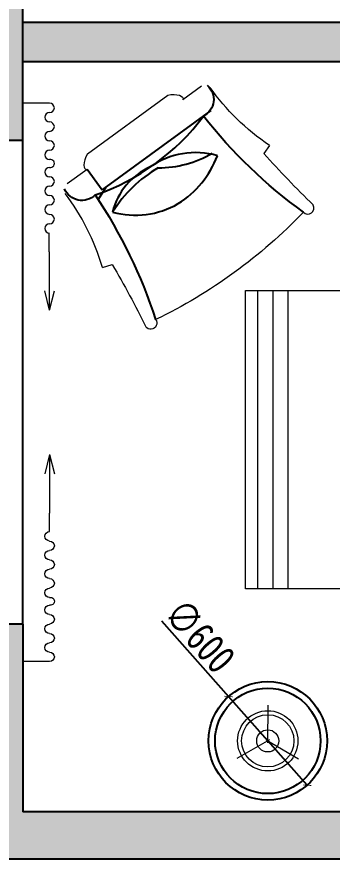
# Model space of a CAD drawing. Header units: millimetres. Extents: x -41640 to 3079702, y -5257903 to 68462.
# Drawn here: x -37602 to -36005, y 35367 to 39634 of the extents above; entities that cross this region are included whole.
import ezdxf

# ---------------------------------------------------------------- set-up
doc = ezdxf.new("R2010")
doc.units = ezdxf.units.MM
doc.header["$LTSCALE"] = 10
doc.layers.get('0').update_dxf_attribs({"color": 255})
doc.layers.get('Defpoints').update_dxf_attribs({"color": 255})
for name, color, linetype in [('0008原建筑墙柱体', 145, 'Continuous'), ('003', 8, 'Continuous'), ('家具细线', 38, 'Continuous')]:
    doc.layers.add(name, color=color, linetype=linetype)
for name, color, linetype, lineweight in [('FURNITURE', 2, 'Continuous', 5), ('家具外线', 30, 'Continuous', 20), ('家具细县', 144, 'Continuous', 5)]:
    doc.layers.add(name, color=color, linetype=linetype, lineweight=lineweight)
doc.styles.add('(图框)宋体', font='', dxfattribs={"width": 0.8})
doc.styles.get("Standard").update_dxf_attribs({"font": ''})
doc.styles.get('(图框)宋体').set_extended_font_data('SimSun')
doc.styles.get('Standard').set_extended_font_data('SimSun')
doc.dimstyles.get("Standard").update_dxf_attribs({"dimtxt": 0.18, "dimasz": 0.18, "dimexe": 0.18, "dimexo": 0.0625, "dimgap": 0.09, "dimtad": 0, "dimtih": 1, "dimtoh": 1, "dimdec": 4, "dimzin": 0, "dimdsep": 46, "dimtxsty": 'Standard', "dimcen": 0.09, "dimadec": 0, "dimazin": 0, "dimtfac": 1, "dimtdec": 4, "dimtofl": 0, "dimtmove": 0, "dimatfit": 3, "dimfxl": 1, "dimtolj": 1, "dimtzin": 0, "dimarcsym": 0})

# ---------------------------------------------------------------- blocks, each defined once
blk = doc.blocks.new('trhrtjtyjtj')
at = {"layer": '家具细县', "color": 8}
for p, q in [((2098036.7, -4929740.1), (2097901.1, -4929740.1)), ((2098034.5, -4930492.8), (2098034.5, -4930398.7)), ((2098036.7, -4930789.3), (2098036.7, -4930492.8)), ((2098036.7, -4930789.3), (2098011.9, -4930690.6)), ((2098036.7, -4930789.3), (2098061.5, -4930690.6))]:
    blk.add_line(p, q, dxfattribs=at)
for centre, radius, start, end in [((2098036.7, -4929764), 23.8, 270, 90), ((2098036.7, -4929811.6), 23.8, 90, 270), ((2098036.7, -4929859.2), 23.8, 270, 90), ((2098036.7, -4929906.8), 23.8, 90, 270), ((2098036.7, -4929954.4), 23.8, 270, 90), ((2098036.7, -4930002.1), 23.8, 90, 270), ((2098040.8, -4930045.6), 20.1, 258.2114, 101.7886), ((2098036.7, -4930089.1), 23.8, 90, 270), ((2098036.7, -4930136.7), 23.8, 270, 90), ((2098036.7, -4930184.3), 23.8, 90, 270), ((2098036.7, -4930232), 23.8, 270, 90), ((2098036.7, -4930279.6), 23.8, 90, 270), ((2098036.7, -4930327.2), 23.8, 270, 90), ((2098036.7, -4930374.8), 23.8, 90, 270)]:
    blk.add_arc(centre, radius, start, end, dxfattribs=at)
blk = doc.blocks.new('thtrjhtjtj')
at = {"layer": '003', "color": 45}
blk.add_line((1383600.6, -3431202.9), (1383667.9, -3431118.2), dxfattribs=at)
at = {"layer": '家具外线', "color": 45}
for p, q in [((1383198.8, -3430747.8), (1383275.6, -3430808.4)), ((1383669, -3431052.5), (1383340.2, -3430791.3)), ((1382902.5, -3430986.5), (1382924.7, -3431021.1)), ((1383667.9, -3431118.2), (1383749.6, -3431182.6)), ((1383586.4, -3431529.8), (1383545.7, -3431515.3))]:
    blk.add_line(p, q, dxfattribs=at)
for centre, major_axis, ratio, start_param, end_param in [((1379856.1, -3428066.8), (-3286.8, 2710.2), 0.47334, 2.984968, 3.157708), ((1383332.7, -3430814.9), (57.7, -13.2), 0.416488, 1.536785, 3.405083), ((1379865.9, -3428074.6), (2675.4, 3298.4), 1, 4.55628, 4.627179), ((1384376.8, -3429822), (1354.3, 1700.4), 1, 2.967577, 3.324161), ((1387123.1, -3433804.3), (2766.8, 3222.2), 1, 1.711096, 1.781274), ((1383373.9, -3431755.9), (-2.5, 25.6), 1, 0.805623, 3.948833)]:
    blk.add_ellipse(centre, major_axis=major_axis, ratio=ratio, start_param=start_param, end_param=end_param, dxfattribs=at)
at = {"layer": '家具外线', "color": 45, "extrusion": (0, 0, -1)}
for centre, major_axis, ratio, start_param, end_param in [((1383647.8, -3431065.1), (-25.9, 53.2), 0.416488, 1.536785, 3.405083), ((1382730.3, -3431243.9), (15.7, 20.5), 1, 1.703183, 4.607303), ((1387119.6, -3433836.7), (3383.5, -2588.5), 0.47334, 2.984968, 3.157708)]:
    blk.add_ellipse(centre, major_axis=major_axis, ratio=ratio, start_param=start_param, end_param=end_param, dxfattribs=at)
at = {"layer": '家具细线', "color": 45, "ltscale": 30}
for p, q in [((1383155.2, -3430849.4), (1383599.2, -3431200)), ((1383585.8, -3431189.6), (1383616.3, -3431243.2))]:
    blk.add_line(p, q, dxfattribs=at)
for centre, major_axis, start_param, end_param in [((1383224.4, -3430805.1), (48.5, 62.1), 1.332582, 3.29404), ((1381576, -3429500.9), (1313, 1659.2), 4.398401, 4.675704), ((1383687.9, -3431171), (48.5, 62.1), 2.978096, 4.939554), ((1385339, -3432471.8), (1316.1, 1656.6), 1.611659, 1.888963)]:
    blk.add_ellipse(centre, major_axis=major_axis, ratio=1, start_param=start_param, end_param=end_param, dxfattribs=at)
at = {"layer": '家具细线', "color": 45, "ltscale": 30, "extrusion": (0, 0, -1)}
blk.add_ellipse((1383974.1, -3430332.1), major_axis=(594.9, 748.9), ratio=1, start_param=2.838374, end_param=3.438826, dxfattribs=at)
at = {"layer": '家具细线', "color": 8, "ltscale": 30, "extrusion": (0, 0, -1)}
for centre, major_axis, start_param, end_param in [((1383200.8, -3431359.9), (206.3, 258.9), -0.91788, -0.020476), ((1383383.6, -3430656.4), (274.1, 348.1), 2.508657, 3.049932), ((1383508.4, -3430909), (253.8, 320.7), 3.070033, 3.719948), ((1383060.6, -3431577.3), (352.1, 446.5), -0.095482, 0.380726), ((1383276.2, -3431350.4), (175.4, 222.1), -0.20834, 0.700481), ((1383470.7, -3430946.1), (223.9, 278.4), 2.23062, 3.033523)]:
    blk.add_ellipse(centre, major_axis=major_axis, ratio=1, start_param=start_param, end_param=end_param, dxfattribs=at)
blk = doc.blocks.new('_ArchTick')
at = {"color": 0, "linetype": 'ByBlock', "const_width": 0.15}
blk.add_lwpolyline([(-0.5, -0.5), (0.5, 0.5)], dxfattribs=at)
blk = doc.blocks.new('*D610')
at = {"color": 250, "lineweight": -2}
for p in [(-36868.6, 36573.6), (-36132, 35741.6)]:
    blk.add_line(p, (-36529.7, 36190.9), dxfattribs=at)
at = {"layer": 'Defpoints', "color": 0, "lineweight": 30}
for p in [(-36529.7, 36190.9, 0), (-36132, 35741.6, 0)]:
    blk.add_point(p, dxfattribs=at)
at = {"color": 250, "lineweight": -2, "xscale": 30, "yscale": 30, "zscale": 30}
for p, rotation in [((-36529.7, 36190.9), 311.5205556712374), ((-36132, 35741.6), 131.5205556712375)]:
    blk.add_blockref('_ArchTick', p, dxfattribs=dict(at, rotation=rotation))
at = {"color": 45, "insert": (-36674.4, 36497.6), "char_height": 150, "attachment_point": 5, "rotation": 311.5206, "style": '(图框)宋体', "bg_fill": 3, "box_fill_scale": 1.1, "bg_fill_color": 256, "bg_fill_true_color": 13158600, "bg_fill_transparency": 5547808}
blk.add_mtext('∅600', dxfattribs=at)
blk = doc.blocks.new('_Dot')
at = {"color": 0, "linetype": 'ByBlock', "lineweight": -2}
blk.add_line((-0.5, 0), (-1, 0), dxfattribs=at)
at = {"color": 0, "linetype": 'ByBlock', "const_width": 0.5}
blk.add_lwpolyline([(-0.25, 0, 1), (0.25, 0, 1)], format="xyb", close=True, dxfattribs=at)
blk = doc.blocks.new('DOT')
at = {"color": 0, "linetype": 'ByBlock'}
blk.add_line((-0.35, 0), (-1, 0), dxfattribs=at)
at = {"color": 0, "linetype": 'ByBlock', "const_width": 0.35}
blk.add_lwpolyline([(-0.175, 0, 1), (0.175, 0, 1)], format="xyb", close=True, dxfattribs=at)

msp = doc.modelspace()

# ---------------------------------------------------------------- hatches: boundary and pattern name
at = {"layer": '0008原建筑墙柱体'}
h = msp.add_hatch(color=252, dxfattribs=at)
h.paths.add_polyline_path([(-37571.3, 45967), (-37811.3, 45967), (-37811.3, 44607), (-37571.3, 44607)])
h.paths.add_polyline_path([(-37571.3, 40407), (-37811.3, 40407), (-37811.3, 39007), (-37571.3, 39007)])
h.paths.add_polyline_path([(-31371.3, 39607), (-37571.3, 39607), (-37571.3, 39407), (-31371.3, 39407)])
h.paths.add_polyline_path([(-32086.4, 39407), (-32345.9, 39407)], flags=17)
msp.add_hatch(color=252, dxfattribs=at).paths.add_polyline_path([(-18141.1, 35777), (-18381.1, 35777), (-18381.1, 35607), (-37571.3, 35607), (-37571.3, 36557), (-37811.3, 36557), (-37811.3, 35367), (-18141.1, 35367)])

# ---------------------------------------------------------------- linework, layer by layer
at = {"color": 7}
for p, q in [((-37571.3, 39007), (-37571.3, 40407)), ((-37571.3, 39607), (-31371.3, 39607)), ((-37571.3, 39407), (-31371.3, 39407)), ((-37571.3, 39007), (-37811.3, 39007)), ((-37571.3, 36557), (-37811.3, 36557)), ((-37571.3, 36557), (-37571.3, 35607)), ((-20881.1, 35607), (-37571.3, 35607)), ((-18141.1, 35367), (-37811.3, 35367))]:
    msp.add_line(p, q, dxfattribs=at)
at = {"color": 45}
msp.add_line((-37571.3, 36557), (-37571.3, 39007), dxfattribs=at)
msp.add_circle((-36330.8, 35966.3, 0), 300, dxfattribs=at)
at = {"color": 250}
msp.add_circle((-36330.8, 35966.3, 0), 267.3, dxfattribs=at)
at = {"layer": 'FURNITURE', "color": 8}
for p, q in [((-36382.8, 38247.2, -35992.1), (-36382.8, 36736.3, 2637.1)), ((-36305.8, 38247.2, -35992.1), (-36305.8, 36736.3)), ((-36228.8, 38247.2, -35992.1), (-36228.8, 36736.3))]:
    msp.add_line(p, q, dxfattribs=at)
at = {"layer": 'FURNITURE', "color": 45}
for p, q in [((-36330.9, 35956.1, 0), (-36329.3, 36146.5, 0)), ((-36330.9, 35956.1, 0), (-36329.3, 36146.5, 0)), ((-36322, 35971.3, 0), (-36487.7, 35877.4, 0)), ((-36322, 35971.3, 0), (-36487.7, 35877.4, 0)), ((-36339.6, 35971.4, 0), (-36175.5, 35874.8, 0)), ((-36339.6, 35971.4, 0), (-36175.5, 35874.8, 0))]:
    msp.add_line(p, q, dxfattribs=at)
msp.add_lwpolyline([(-35933.7, 36736.3), (-36443.5, 36736.3), (-36443.5, 38247.2), (-34945.6, 38247.9)], dxfattribs=at)
for radius in [152.7, 56]:
    msp.add_circle((-36330.8, 35966.3, 0), radius, dxfattribs=at)
at = {"layer": 'FURNITURE', "color": 8}
msp.add_circle((-36330.8, 35966.3, 0), 132.4, dxfattribs=at)

# ---------------------------------------------------------------- block references
at = {"color": 250, "xscale": -1.199999999847321, "yscale": 1.200000000186265, "zscale": 1.2, "rotation": 357.726562571126}
msp.add_blockref('thtrjhtjtj', (1785177.5, 4087096, 0), dxfattribs=at)
at = {"color": 45}
msp.add_blockref('trhrtjtyjtj', (-2135472.4, 4968936.6), dxfattribs=at)
at = {"color": 45, "xscale": -1, "rotation": 180}
msp.add_blockref('trhrtjtyjtj', (-2135472.4, -4893372.5), dxfattribs=at)

# ---------------------------------------------------------------- next in the draw order: dimensions: what is measured, and where the dimension line sits
at = {"color": 250}
dim = msp.add_diameter_dim_2p(p1=(-36132, 35741.6, 0), p2=(-36529.7, 36190.9, 0), dimstyle='Standard', override={"dimtxt": 150, "dimasz": 30, "dimexe": 30, "dimexo": 30, "dimgap": 20, "dimtad": 1, "dimtih": 0, "dimtoh": 0, "dimdec": 0, "dimzin": 8, "dimdsep": 44, "dimtxsty": '(图框)宋体', "dimblk": 'ArchTick', "dimcen": 0.6, "dimdle": 30, "dimclrd": 250, "dimclre": 250, "dimclrt": 45, "dimtdec": 0, "dimtofl": 1, "dimtmove": 1, "dimldrblk": 'DOT', "dimfxl": 150, "dimfxlon": 1, "dimtfill": 1, "dimtolj": 0, "dimtzin": 8, "dimarcsym": 1}, dxfattribs=at)
dim.commit()
dim.dimension.update_dxf_attribs({"geometry": '*D610', "text_midpoint": (-36745.5, 36434.6), "dimtype": 163})

doc.saveas('drawing.dxf')
